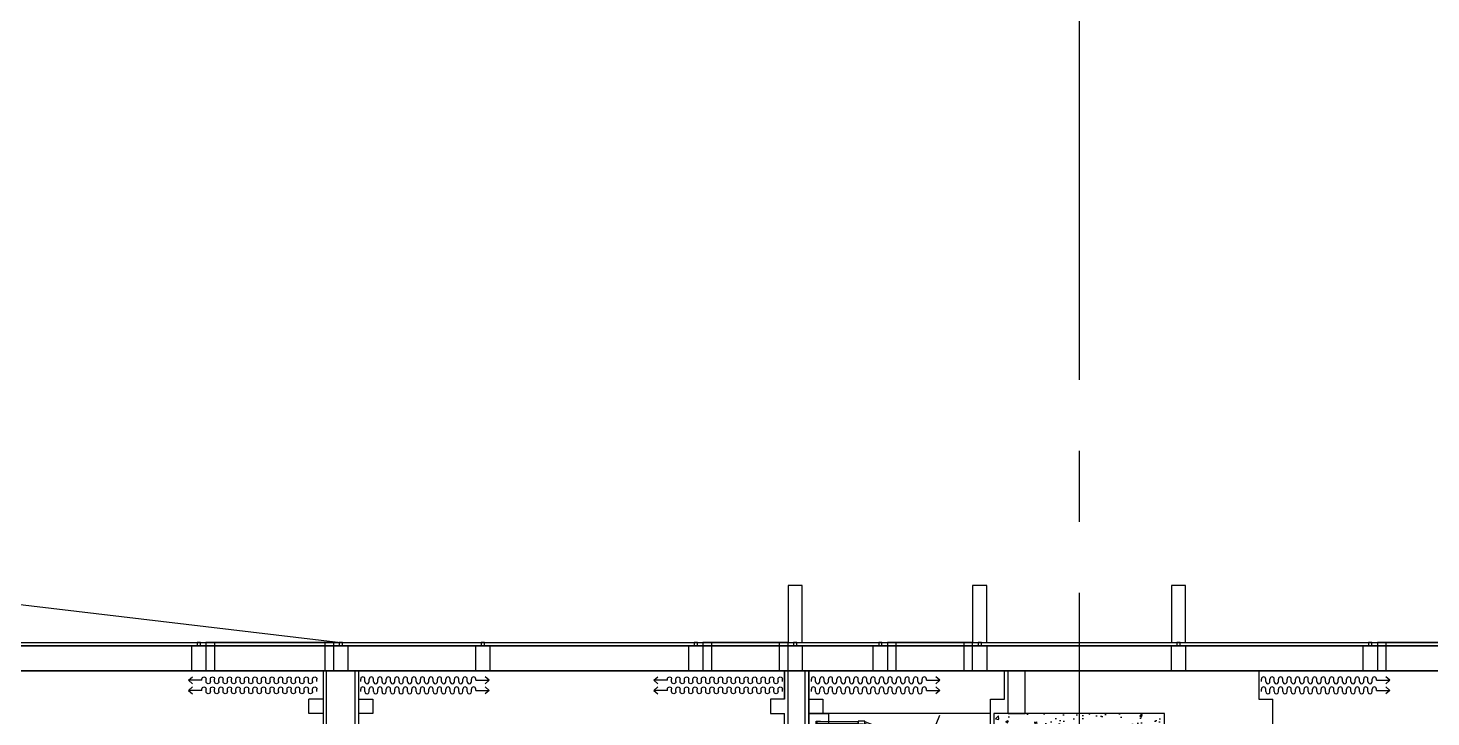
# Model space of a CAD drawing. Header units: millimetres. Extents: x 10000 to 302800, y 6800 to 229018.
# Drawn here: x 223176 to 233056, y 162962 to 167814 of the extents above; entities that cross this region are included whole.
import ezdxf

# ---------------------------------------------------------------- set-up
doc = ezdxf.new("R2010")
doc.units = ezdxf.units.MM
doc.header["$LTSCALE"] = 400
doc.header["$MEASUREMENT"] = 0
doc.linetypes.add('X-GRID_5~ROOF$0$CENTER2', pattern=[1.125, 0.75, -0.125, 0.125, -0.125])
doc.layers.get('0').update_dxf_attribs({"linetype": 'CONTINUOUS'})
for name, color, linetype in [('A-DIM1', 7, 'CONTINUOUS'), ('X-COL-8F$0$A-COL', 2, 'CONTINUOUS'), ('X-COL-8F$0$A-HAT', 252, 'CONTINUOUS'), ('X-EXT_8F$0$A-ELE4', 8, 'CONTINUOUS'), ('X-EXT_8F$0$A-ELES', 252, 'CONTINUOUS'), ('X-EXT_8F$0$A-WIN', 6, 'CONTINUOUS'), ('X-frame Hotel 8F$0$A-WINF', 4, 'CONTINUOUS'), ('X-GRID_5~ROOF$0$A-CEN1', 1, 'X-GRID_5~ROOF$0$CENTER2'), ('X-ROOM TYPE-SR-1.3+1.7Bay$0$.WA_Curtain', 252, 'CONTINUOUS'), ('X-ROOM TYPE-SR-1.3+1.7Bay$0$.WA_Wall-Finish', 252, 'CONTINUOUS'), ('X-ROOM TYPE-SR-1.3+1.7Bay$0$A-WALD', 7, 'CONTINUOUS'), ('X-ROOM TYPE-SR-3Bay$0$.WA_Curtain', 252, 'CONTINUOUS'), ('X-ROOM TYPE-SR-3Bay$0$.WA_Furn', 252, 'CONTINUOUS'), ('X-ROOM TYPE-SR-3Bay$0$.WA_Wall-Finish', 252, 'CONTINUOUS'), ('X-ROOM TYPE-SR-3Bay$0$A-WALD', 7, 'CONTINUOUS')]:
    doc.layers.add(name, color=color, linetype=linetype)

# ---------------------------------------------------------------- blocks, each defined once
blk = doc.blocks.new('X-COL-8F$0$1200X1400_4~10F_C4A')
at = {"layer": 'X-COL-8F$0$A-HAT'}
h = blk.add_hatch(dxfattribs=at)
h.set_pattern_fill('AR-CONC', color=256)
h.set_pattern_definition([(50, (-184198.82, -65921.2), (182.18467, -15.93909), [19.05, -209.55]), (355, (-184198.82, -65921.2), (-35.24283, 191.05664), [15.24, -167.64]), (100.451, (-184183.63, -65922.53), (146.9425, 175.11669), [16.19, -178.09]), (46.1842, (-184198.82, -65870.4), (271.07904, -42.04233), [28.575, -314.325]), (96.6356, (-184176.23, -65873.9), (237.40423, 247.42556), [24.285, -267.135]), (351.184, (-184198.82, -65870.4), (237.4046, 247.4251), [22.86, -251.46]), (21, (-184173.42, -65883.1), (151.61488, -102.26552), [19.05, -209.55]), (326, (-184173.42, -65883.1), (61.80203, 184.18797), [15.24, -167.64]), (71.4514, (-184160.78, -65891.63), (213.41649, 81.92286), [16.19, -178.09]), (37.5, (-184198.817, -65921.206), (3.088603, 84.555039), [0, -165.608, 0, -170.18, 0, -168.275]), (7.5, (-184198.82, -65921.21), (66.819663, 100.180575), [0, -97.028, 0, -161.798, 0, -64.135]), (327.5, (-184255.46, -65921.206), (135.590595, -5.728744), [0, -63.5, 0, -198.12, 0, -262.89]), (317.5, (-184280.86, -65921.21), (148.12918, 25.42649), [0, -82.55, 0, -131.572, 0, -186.69])])
h.paths.add_polyline_path([(600, 1600), (-600, 1600), (-600, 200), (600, 200)])
at = {"layer": 'X-COL-8F$0$A-COL'}
blk.add_lwpolyline([(-600, 200), (600, 200), (600, 1600), (-600, 1600)], close=True, dxfattribs=at)
blk = doc.blocks.new('X-COL-8F')
at = {"layer": 'X-COL-8F$0$A-COL'}
blk.add_blockref('X-COL-8F$0$1200X1400_4~10F_C4A', (225798.8, 65921.2), dxfattribs=at)
blk = doc.blocks.new('X-frame Hotel 8F$0$frame_hotel(24Tglass)')
at = {"layer": 'X-frame Hotel 8F$0$A-WINF'}
for p, q in [((-50, 250), (50, 250)), ((-50, 74), (-50, 250)), ((50, 250), (50, 74)), ((-50, 74), (50, 74)), ((-11.5, 74), (-11.5, 50)), ((-11.5, 50), (11.5, 50)), ((11.5, 50), (11.5, 74))]:
    blk.add_line(p, q, dxfattribs=at)
blk = doc.blocks.new('X-frame Hotel 8F$0$operable window')
for p, q in [((600, 200), (0, 200)), ((0, 200), (0, 0)), ((60, 200), (60, 0)), ((540, 0), (540, 200)), ((600, 0), (600, 200)), ((0, 0), (600, 0))]:
    blk.add_line(p, q)
blk = doc.blocks.new('X-frame Hotel 8F')
for p, q in [((220548.8, 68021.2), (219648.8, 68021.2)), ((219648.8, 68021.2), (219648.8, 67821.2)), ((219708.8, 68021.2), (219708.8, 67821.2)), ((220488.8, 67821.2), (220488.8, 68021.2)), ((220548.8, 67821.2), (220548.8, 68021.2)), ((219648.8, 67821.2), (220548.8, 67821.2))]:
    blk.add_line(p, q)
at = {"layer": 'X-frame Hotel 8F$0$A-WINF'}
for points in [[(223748.9, 68021.2), (223848.9, 68021.2), (223848.9, 68421.2), (223748.9, 68421.2)], [(225048.8, 68021.2), (225148.8, 68021.2), (225148.8, 68421.2), (225048.8, 68421.2)], [(226448.8, 68021.2), (226548.8, 68021.2), (226548.8, 68421.2), (226448.8, 68421.2)]]:
    blk.add_lwpolyline(points, close=True, dxfattribs=at)
at = {"rotation": 180}
for p in [(219598.8, 68071.2), (220598.8, 68071.2), (221598.8, 68071.2), (223098.9, 68071.2), (223798.9, 68071.2), (224398.8, 68071.2), (225098.8, 68071.2), (226498.8, 68071.2), (227848.8, 68071.2)]:
    blk.add_blockref('X-frame Hotel 8F$0$frame_hotel(24Tglass)', p, dxfattribs=at)
for p in [(223148.9, 67821.2), (224448.8, 67821.2), (227898.8, 67821.2)]:
    blk.add_blockref('X-frame Hotel 8F$0$operable window', p)
blk = doc.blocks.new('X-EXT_8F')
at = {"layer": 'X-EXT_8F$0$A-ELE4'}
blk.add_lwpolyline([(181764.7, 35721.2), (173348.8, 35721.2, -0.414214), (171048.8, 38021.2), (171048.8, 67509.2, -0.056784), (171107.8, 68026.5), (171537.7, 69888.6, -0.349216), (173778.7, 71671.2), (189798.8, 71671.2), (220598.8, 68021.2)], format="xyb", dxfattribs=at)
at = {"layer": 'X-EXT_8F$0$A-ELES', "ltscale": 10}
for points in [[(201978.6, 67827.5), (202083.9, 67821.2), (234348.8, 67821.2, -0.414214), (236148.8, 66021.2), (236148.8, 38521.2, -0.414214), (234348.8, 36721.2), (174648.8, 36721.2)], [(175648.8, 36721.2), (234348.8, 36721.2, 0.414214), (236148.8, 38521.2), (236148.8, 66021.2, 0.414214), (234348.8, 67821.2), (202089.9, 67821.2)]]:
    blk.add_lwpolyline(points, format="xyb", dxfattribs=at)
at = {"layer": 'X-EXT_8F$0$A-WIN', "ltscale": 10}
for points in [[(201990.7, 68027.2), (202089.9, 68021.2), (234348.8, 68021.2, -0.414214), (236348.8, 66021.2), (236348.8, 38521.2, -0.414214), (234348.8, 36521.2), (174648.8, 36521.2)], [(201989.2, 68003.2), (202089.2, 67997.2), (234348.8, 67997.2, -0.414214), (236324.8, 66021.2), (236324.8, 38521.2, -0.414214), (234348.8, 36545.2), (174648.8, 36545.2)], [(175648.8, 36545.2), (234348.8, 36545.2, 0.414214), (236324.8, 38521.2), (236324.8, 66021.2, 0.414214), (234348.8, 67997.2), (202089.9, 67997.2)]]:
    blk.add_lwpolyline(points, format="xyb", dxfattribs=at)
blk.add_blockref('X-frame Hotel 8F', (0, 0))
blk = doc.blocks.new('X-GRID_5~ROOF')
at = {"layer": 'X-GRID_5~ROOF$0$A-CEN1', "ltscale": 10}
blk.add_line((225798.8, 81871.2), (225798.8, 33068.4), dxfattribs=at)
blk = doc.blocks.new('X-ROOM TYPE-SR-1.3+1.7Bay$0$窗帘')
for p, q in [((-375, 52.9), (-375, 70.9)), ((-375, -18), (-375, 0)), ((-345, 52.9), (-345, 70.9)), ((-345, -18), (-345, 0)), ((-315, 52.9), (-315, 70.9)), ((-315, -18), (-315, 0)), ((-285, 52.9), (-285, 70.9)), ((-285, -18), (-285, 0)), ((-255, 52.9), (-255, 70.9)), ((-255, -18), (-255, 0)), ((-225, 52.9), (-225, 70.9)), ((-225, -18), (-225, 0)), ((-195, 52.9), (-195, 70.9)), ((-195, -18), (-195, 0)), ((-165, 52.9), (-165, 70.9)), ((-165, -18), (-165, 0)), ((-135, 52.9), (-135, 70.9)), ((-135, -18), (-135, 0)), ((-105, 52.9), (-105, 70.9)), ((-105, -18), (-105, 0)), ((-75, 52.9), (-75, 70.9)), ((-75, -18), (-75, 0)), ((-45, 52.9), (-45, 70.9)), ((-45, -18), (-45, 0)), ((-15, 52.9), (-15, 70.9)), ((-15, -18), (-15, 0)), ((15, 52.9), (15, 70.9)), ((15, -18), (15, 0)), ((45, 52.9), (45, 70.9)), ((45, -18), (45, 0)), ((75, 52.9), (75, 70.9)), ((75, -18), (75, 0)), ((105, 52.9), (105, 70.9)), ((105, -18), (105, 0)), ((135, 52.9), (135, 70.9)), ((135, -18), (135, 0)), ((165, 52.9), (165, 70.9)), ((165, -18), (165, 0)), ((195, 52.9), (195, 70.9)), ((195, -18), (195, 0)), ((225, 52.9), (225, 70.9)), ((225, -18), (225, 0)), ((255, 52.9), (255, 70.9)), ((255, -18), (255, 0)), ((285, 52.9), (285, 70.9)), ((285, -18), (285, 0)), ((315, 52.9), (315, 70.9)), ((315, -18), (315, 0)), ((345, 52.9), (345, 70.9)), ((345, -18), (345, 0)), ((375, 52.9), (375, 70.9)), ((375, -18), (375, 0)), ((405, 52.9), (405, 70.9)), ((405, -18), (405, 0)), ((435, 61.9), (435, 70.9)), ((435, 61.9), (530.1, 61.9)), ((435, -9), (435, 0)), ((530.1, 61.9), (501.5, 86.5)), ((530.1, 61.9), (501.5, 37.2)), ((530.1, -9), (501.5, 15.7)), ((435, -9), (530.1, -9)), ((530.1, -9), (501.5, -33.7))]:
    blk.add_line(p, q)
for centre, start, end in [((-360, 70.9), 0, 180), ((-360, 0), 0, 180), ((-330, 52.9), 180, 0), ((-300, 70.9), 0, 180), ((-300, 0), 0, 180), ((-270, 52.9), 180, 0), ((-240, 70.9), 0, 180), ((-240, 0), 0, 180), ((-210, 52.9), 180, 0), ((-180, 70.9), 0, 180), ((-180, 0), 0, 180), ((-150, 52.9), 180, 0), ((-120, 70.9), 0, 180), ((-120, 0), 0, 180), ((-90, 52.9), 180, 0), ((-60, 70.9), 0, 180), ((-60, 0), 0, 180), ((-30, 52.9), 180, 0), ((0, 70.9), 0, 180), ((0, 0), 0, 180), ((30, 52.9), 180, 0), ((60, 70.9), 0, 180), ((60, 0), 0, 180), ((90, 52.9), 180, 0), ((120, 70.9), 0, 180), ((120, 0), 0, 180), ((150, 52.9), 180, 0), ((180, 70.9), 0, 180), ((180, 0), 0, 180), ((210, 52.9), 180, 0), ((240, 70.9), 0, 180), ((240, 0), 0, 180), ((270, 52.9), 180, 0), ((300, 70.9), 0, 180), ((300, 0), 0, 180), ((330, 52.9), 180, 0), ((360, 70.9), 0, 180), ((360, 0), 0, 180), ((390, 52.9), 180, 0), ((420, 70.9), 0, 180), ((420, 0), 0, 180), ((-330, -18), 180, 0), ((-270, -18), 180, 0), ((-210, -18), 180, 0), ((-150, -18), 180, 0), ((-90, -18), 180, 0), ((-30, -18), 180, 0), ((30, -18), 180, 0), ((90, -18), 180, 0), ((150, -18), 180, 0), ((210, -18), 180, 0), ((270, -18), 180, 0), ((330, -18), 180, 0), ((390, -18), 180, 0)]:
    blk.add_arc(centre, 15, start, end)
blk = doc.blocks.new('X-ROOM TYPE-SR-1.3+1.7Bay')
at = {"layer": 'X-ROOM TYPE-SR-1.3+1.7Bay$0$.WA_Wall-Finish'}
for p, q in [((220473.8, 67821.2), (220473.8, 67621.2)), ((220473.8, 67621.2), (220373.8, 67621.2)), ((220373.8, 67521.2), (220373.8, 67621.2)), ((220473.8, 67521.2), (220373.8, 67521.2))]:
    blk.add_line(p, q, dxfattribs=at)
blk.add_lwpolyline([(220473.8, 67821.2), (220473.8, 62996.2)], dxfattribs=at)
at = {"layer": 'X-ROOM TYPE-SR-1.3+1.7Bay$0$A-WALD'}
blk.add_line((220498.8, 58871.2), (220498.8, 67821.2), dxfattribs=at)
at = {"layer": 'X-ROOM TYPE-SR-1.3+1.7Bay$0$.WA_Curtain', "xscale": -1, "rotation": 359.9999975420656}
blk.add_blockref('X-ROOM TYPE-SR-1.3+1.7Bay$0$窗帘', (220055.2, 67692.3), dxfattribs=at)
blk = doc.blocks.new('X-ROOM TYPE-SR-3Bay$0$窗帘')
for p, q in [((-375, 52.9), (-375, 70.9)), ((-375, -18), (-375, 0)), ((-345, 52.9), (-345, 70.9)), ((-345, -18), (-345, 0)), ((-315, 52.9), (-315, 70.9)), ((-315, -18), (-315, 0)), ((-285, 52.9), (-285, 70.9)), ((-285, -18), (-285, 0)), ((-255, 52.9), (-255, 70.9)), ((-255, -18), (-255, 0)), ((-225, 52.9), (-225, 70.9)), ((-225, -18), (-225, 0)), ((-195, 52.9), (-195, 70.9)), ((-195, -18), (-195, 0)), ((-165, 52.9), (-165, 70.9)), ((-165, -18), (-165, 0)), ((-135, 52.9), (-135, 70.9)), ((-135, -18), (-135, 0)), ((-105, 52.9), (-105, 70.9)), ((-105, -18), (-105, 0)), ((-75, 52.9), (-75, 70.9)), ((-75, -18), (-75, 0)), ((-45, 52.9), (-45, 70.9)), ((-45, -18), (-45, 0)), ((-15, 52.9), (-15, 70.9)), ((-15, -18), (-15, 0)), ((15, 52.9), (15, 70.9)), ((15, -18), (15, 0)), ((45, 52.9), (45, 70.9)), ((45, -18), (45, 0)), ((75, 52.9), (75, 70.9)), ((75, -18), (75, 0)), ((105, 52.9), (105, 70.9)), ((105, -18), (105, 0)), ((135, 52.9), (135, 70.9)), ((135, -18), (135, 0)), ((165, 52.9), (165, 70.9)), ((165, -18), (165, 0)), ((195, 52.9), (195, 70.9)), ((195, -18), (195, 0)), ((225, 52.9), (225, 70.9)), ((225, -18), (225, 0)), ((255, 52.9), (255, 70.9)), ((255, -18), (255, 0)), ((285, 52.9), (285, 70.9)), ((285, -18), (285, 0)), ((315, 52.9), (315, 70.9)), ((315, -18), (315, 0)), ((345, 52.9), (345, 70.9)), ((345, -18), (345, 0)), ((375, 52.9), (375, 70.9)), ((375, -18), (375, 0)), ((405, 52.9), (405, 70.9)), ((405, -18), (405, 0)), ((435, 61.9), (435, 70.9)), ((435, 61.9), (530.1, 61.9)), ((435, -9), (435, 0)), ((530.1, 61.9), (501.5, 86.5)), ((530.1, 61.9), (501.5, 37.2)), ((530.1, -9), (501.5, 15.7)), ((435, -9), (530.1, -9)), ((530.1, -9), (501.5, -33.7))]:
    blk.add_line(p, q)
for centre, start, end in [((-360, 70.9), 0, 180), ((-360, 0), 0, 180), ((-330, 52.9), 180, 0), ((-300, 70.9), 0, 180), ((-300, 0), 0, 180), ((-270, 52.9), 180, 0), ((-240, 70.9), 0, 180), ((-240, 0), 0, 180), ((-210, 52.9), 180, 0), ((-180, 70.9), 0, 180), ((-180, 0), 0, 180), ((-150, 52.9), 180, 0), ((-120, 70.9), 0, 180), ((-120, 0), 0, 180), ((-90, 52.9), 180, 0), ((-60, 70.9), 0, 180), ((-60, 0), 0, 180), ((-30, 52.9), 180, 0), ((0, 70.9), 0, 180), ((0, 0), 0, 180), ((30, 52.9), 180, 0), ((60, 70.9), 0, 180), ((60, 0), 0, 180), ((90, 52.9), 180, 0), ((120, 70.9), 0, 180), ((120, 0), 0, 180), ((150, 52.9), 180, 0), ((180, 70.9), 0, 180), ((180, 0), 0, 180), ((210, 52.9), 180, 0), ((240, 70.9), 0, 180), ((240, 0), 0, 180), ((270, 52.9), 180, 0), ((300, 70.9), 0, 180), ((300, 0), 0, 180), ((330, 52.9), 180, 0), ((360, 70.9), 0, 180), ((360, 0), 0, 180), ((390, 52.9), 180, 0), ((420, 70.9), 0, 180), ((420, 0), 0, 180), ((-330, -18), 180, 0), ((-270, -18), 180, 0), ((-210, -18), 180, 0), ((-150, -18), 180, 0), ((-90, -18), 180, 0), ((-30, -18), 180, 0), ((30, -18), 180, 0), ((90, -18), 180, 0), ((150, -18), 180, 0), ((210, -18), 180, 0), ((270, -18), 180, 0), ((330, -18), 180, 0), ((390, -18), 180, 0)]:
    blk.add_arc(centre, 15, start, end)
blk = doc.blocks.new('X-ROOM TYPE-SR-3Bay$0$LAMP')
at = {"layer": 'X-ROOM TYPE-SR-3Bay$0$.WA_Furn', "color": 8}
for p, q in [((72609.2, 26538.3), (72749.2, 26538.3)), ((72609.2, 26408.3), (72609.2, 26538.3)), ((72662.8, 26463.2), (72662.8, 26483.4)), ((72662.8, 26483.4), (72691.4, 26483.4)), ((72956.8, 26479.4), (72666.8, 26479.4)), ((72666.8, 26479.4), (72666.8, 26467.2)), ((72691.4, 26483.4), (72691.4, 26479.4)), ((72749.2, 26538.3), (72749.2, 26408.3)), ((72956.8, 26484.4), (72956.8, 26462.2)), ((73003.6, 26484.4), (72956.8, 26484.4)), ((72956.8, 26467.2), (72956.8, 26479.4)), ((72967.6, 26484.4), (72967.6, 26486.8)), ((72967.6, 26486.8), (72992.9, 26486.8)), ((72992.9, 26484.4), (72967.6, 26484.4)), ((72992.9, 26486.8), (72992.9, 26484.4)), ((73003.6, 26462.2), (73003.6, 26484.4)), ((73353.6, 26082.9), (73533.2, 26526.9)), ((72749.2, 26408.3), (72609.2, 26408.3)), ((72691.4, 26463.2), (72662.8, 26463.2)), ((72666.8, 26467.2), (72956.8, 26467.2)), ((72691.4, 26467.2), (72691.4, 26463.2)), ((72956.8, 26462.2), (73003.6, 26462.2)), ((72992.9, 26462.2), (72967.6, 26462.2)), ((72967.6, 26462.2), (72967.6, 26459.8)), ((72967.6, 26459.8), (72992.9, 26459.8)), ((72992.9, 26459.8), (72992.9, 26462.2)), ((73006.1, 26477.8), (73002.3, 26468.6)), ((73002.3, 26468.6), (73365.9, 26321.6)), ((73369.7, 26330.8), (73006.1, 26477.8)), ((73651.1, 26211.6), (73251, 26373.4)), ((73374.4, 26342.4), (73361.3, 26309.9)), ((73361.3, 26309.9), (73433.6, 26280.7)), ((73374.6, 26304.6), (73373.7, 26302.3)), ((73373.7, 26302.3), (73397.2, 26292.8)), ((73446.7, 26313.1), (73374.4, 26342.4)), ((73398.1, 26295.1), (73374.6, 26304.6)), ((73387.7, 26337), (73388.6, 26339.2)), ((73411.2, 26327.5), (73387.7, 26337)), ((73388.6, 26339.2), (73412.1, 26329.7)), ((73397.2, 26292.8), (73398.1, 26295.1)), ((73412.1, 26329.7), (73411.2, 26327.5)), ((73433.6, 26280.7), (73446.7, 26313.1))]:
    blk.add_line(p, q, dxfattribs=at)
blk.add_circle((73440.2, 26296.9), 150, dxfattribs=at)
blk = doc.blocks.new('X-ROOM TYPE-SR-3Bay')
at = {"layer": 'X-ROOM TYPE-SR-3Bay$0$.WA_Furn'}
blk.add_lwpolyline([(225173.9, 67521.2), (223893.9, 67521.2), (223893.9, 66921.2), (225173.9, 66921.2)], close=True, dxfattribs=at)
at = {"layer": 'X-ROOM TYPE-SR-3Bay$0$.WA_Wall-Finish'}
for p, q in [((220723.9, 67821.2), (220723.9, 63421.2)), ((223893.9, 63251.2), (223893.9, 67821.2)), ((223893.9, 67821.2), (223893.9, 67147.5)), ((225273.9, 67621.2), (225273.9, 67821.2)), ((225173.9, 66096.2), (225173.9, 67621.2)), ((225173.9, 67621.2), (225273.9, 67621.2)), ((223723.9, 63251.2), (223723.9, 67521.2))]:
    blk.add_line(p, q, dxfattribs=at)
at = {"layer": 'X-ROOM TYPE-SR-3Bay$0$.WA_Wall-Finish', "ltscale": 2}
for p in [(227063.9, 67621.2), (227163.9, 66412.2)]:
    blk.add_line(p, (227163.9, 67621.2), dxfattribs=at)
at = {"layer": 'X-ROOM TYPE-SR-3Bay$0$.WA_Wall-Finish'}
for points in [[(223723.9, 67821.2), (223723.9, 67621.2)], [(223723.9, 67621.2), (223723.9, 67821.2)], [(227063.9, 67821.2), (227063.9, 67621.2)], [(220723.9, 67621.2), (220823.9, 67621.2), (220823.9, 67521.2), (220723.9, 67521.2)], [(223723.9, 67621.2), (223623.9, 67621.2), (223623.9, 67521.2), (223723.9, 67521.2)], [(223893.9, 67621.2), (223993.9, 67621.2), (223993.9, 67521.2), (223893.9, 67521.2)]]:
    blk.add_lwpolyline(points, dxfattribs=at)
at = {"layer": 'X-ROOM TYPE-SR-3Bay$0$A-WALD'}
for p, q in [((223748.9, 63276.2), (223748.9, 67821.2)), ((223868.9, 63276.2), (223868.9, 67821.2)), ((225298.9, 67521.2), (225298.9, 67821.2)), ((225418.9, 67521.2), (225418.9, 67821.2)), ((225298.9, 67521.2), (225418.9, 67521.2))]:
    blk.add_line(p, q, dxfattribs=at)
blk.add_lwpolyline([(220698.8, 67821.2), (220698.8, 58871.2)], dxfattribs=at)
at = {"layer": 'X-ROOM TYPE-SR-3Bay$0$.WA_Curtain', "rotation": 2.457934286279008e-06}
for p in [(221114, 67692.3), (224287.7, 67692.3), (227457.7, 67692.3)]:
    blk.add_blockref('X-ROOM TYPE-SR-3Bay$0$窗帘', p, dxfattribs=at)
at = {"layer": 'X-ROOM TYPE-SR-3Bay$0$.WA_Curtain', "xscale": -1, "rotation": 359.9999975420656}
blk.add_blockref('X-ROOM TYPE-SR-3Bay$0$窗帘', (223333.8, 67692.3), dxfattribs=at)
at = {"layer": 'X-ROOM TYPE-SR-3Bay$0$.WA_Furn'}
blk.add_blockref('X-ROOM TYPE-SR-3Bay$0$LAMP', (151284.7, 40982.9), dxfattribs=at)
blk = doc.blocks.new('X-INT-HOTEL-8F')
for name in ['X-ROOM TYPE-SR-1.3+1.7Bay', 'X-ROOM TYPE-SR-3Bay']:
    blk.add_blockref(name, (0, 0))
blk = doc.blocks.new('X-BASE-8F')
for name in ['X-GRID_5~ROOF', 'X-EXT_8F', 'X-COL-8F']:
    blk.add_blockref(name, (0, 0))
blk.add_blockref('X-INT-HOTEL-8F', (0, 0))

msp = doc.modelspace()

# ---------------------------------------------------------------- block references
at = {"layer": 'A-DIM1'}
msp.add_blockref('X-BASE-8F', (4779.3, 95465.6), dxfattribs=at)

doc.saveas('drawing.dxf')
